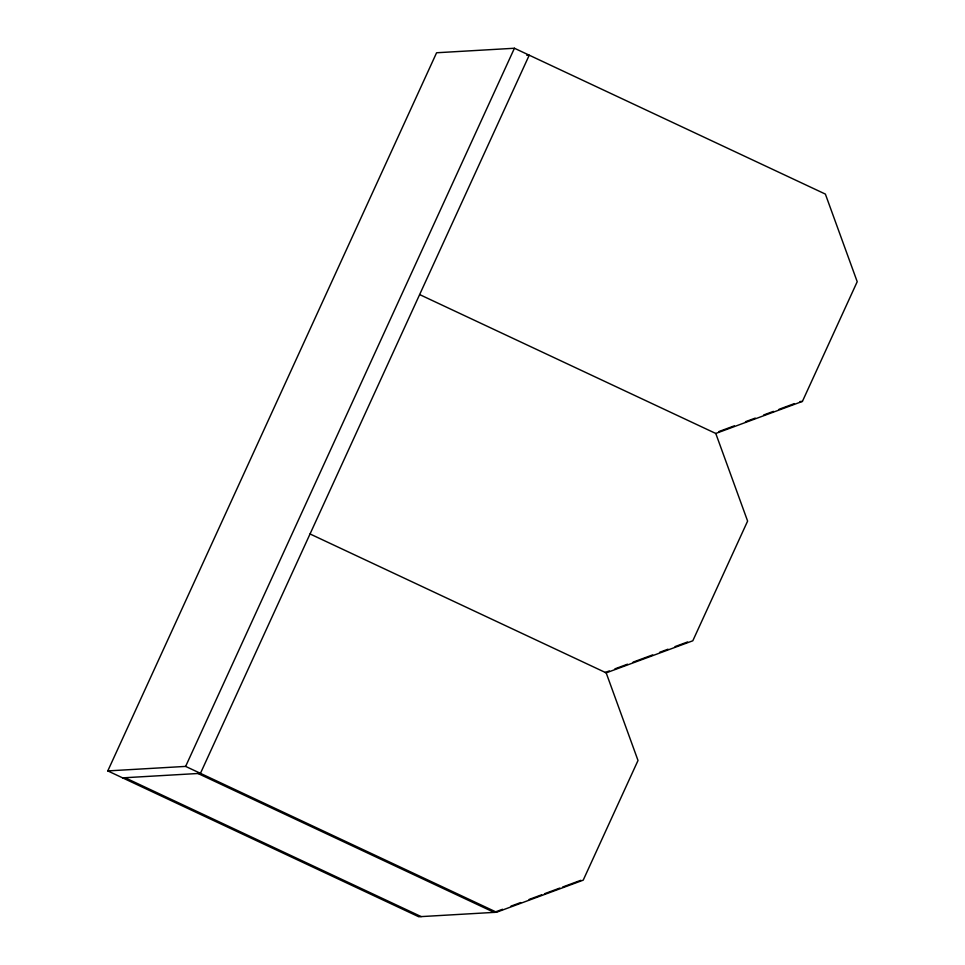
<?xml version="1.0" encoding="UTF-8"?>
<svg xmlns="http://www.w3.org/2000/svg" width="965" height="965" viewBox="0 0 965 965"><rect width="100%" height="100%" fill="white"/><g stroke="black" fill="none" stroke-linecap="round" stroke-linejoin="round"><path stroke-width="1.45" d="M310.042 533.959L606.177 672.858L638.01 760.48L583.21 880.164L496.589 912.239L418.738 916.75L107.791 770.914L436.59 52.761L514.429 48.25L825.377 194.086L857.21 281.708L802.41 401.404L715.777 433.466L419.642 294.578M107.791 770.914L185.63 766.403L514.429 48.25M718.937 431.536L734.305 425.855M745.487 421.717L755.269 418.098M763.653 414.986L773.435 411.367M779.02 409.305L794.388 403.611M605.152 672.472L609.337 670.928M614.922 668.854L627.503 664.197M633.088 662.135L652.654 654.897M659.638 652.304L668.021 649.204M675.005 646.61L687.587 641.966M606.177 672.858L692.81 640.784L747.61 521.088L715.777 433.466M502.536 909.271L494.152 912.383L198.006 773.496M510.919 906.171L520.702 902.552M529.085 899.452L541.655 894.796M544.453 893.759L559.821 888.065M562.619 887.04L580.785 880.309M526.806 55.331L529.23 55.198L200.443 773.351L122.603 777.862M799.973 401.536L802.41 401.404M185.63 766.403L496.589 912.239M125.028 777.718L421.174 916.605"/></g></svg>
